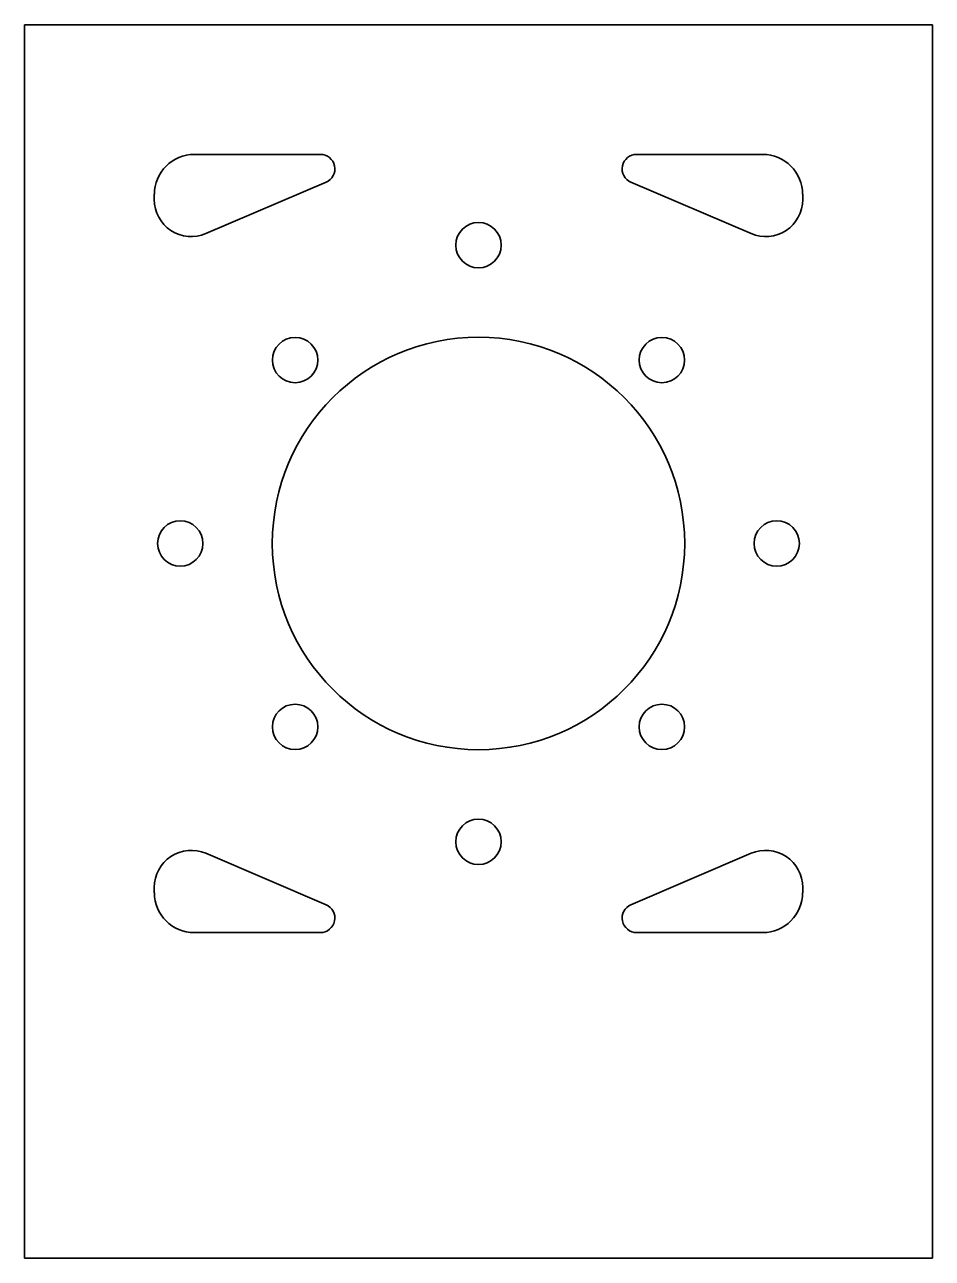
# Model space of a CAD drawing. Extents: x 559.5 to 629.5, y 372.9 to 468.1.
import ezdxf

# ---------------------------------------------------------------- set-up
doc = ezdxf.new("R2010")
doc.units = 0

msp = doc.modelspace()

# ---------------------------------------------------------------- linework, layer by layer
at = {"color": 7, "lineweight": 35}
for p, q in [((559.5, 468.057495), (559.5, 372.942505)), ((559.5, 468.057495), (629.5, 468.057495)), ((629.5, 372.942505), (629.5, 468.057495)), ((629.5, 372.942505), (559.5, 372.942505))]:
    msp.add_line(p, q, dxfattribs=at)
at = {"color": 7, "lineweight": 35, "ltscale": 0.243239}
for p, q in [((572.575684, 458.057495), (582.305237, 458.057495)), ((616.424316, 458.057495), (606.694763, 458.057495)), ((572.575684, 398.057495), (582.305237, 398.057495)), ((616.424316, 398.057495), (606.694763, 398.057495))]:
    msp.add_line(p, q, dxfattribs=at)
at = {"color": 7, "lineweight": 35, "ltscale": 0.251894}
for p, q in [((573.480469, 451.94635), (582.745789, 455.905487)), ((615.519531, 451.94635), (606.254211, 455.905487)), ((573.480469, 404.16864), (582.745789, 400.209503)), ((615.519531, 404.16864), (606.254211, 400.209503))]:
    msp.add_line(p, q, dxfattribs=at)
at = {"color": 7, "lineweight": 35, "ltscale": 0.010193}
for p, q in [((569.5, 454.981812), (569.5, 454.574097)), ((619.5, 454.981812), (619.5, 454.574097)), ((569.5, 401.133179), (569.5, 401.540894)), ((619.5, 401.133179), (619.5, 401.540894))]:
    msp.add_line(p, q, dxfattribs=at)
at = {"color": 7, "lineweight": 35}
for centre, radius in [((594.5, 451.057495), 1.75), ((594.5, 428.057495), 15.9), ((580.357849, 442.199646), 1.75), ((608.642151, 442.199646), 1.75), ((571.5, 428.057495), 1.75), ((617.5, 428.057495), 1.75), ((580.357849, 413.915344), 1.75), ((608.642151, 413.915344), 1.75), ((594.5, 405.057495), 1.75)]:
    msp.add_circle(centre, radius, dxfattribs=at)
for centre, radius, start, end in [((572.575684, 454.981812), 3.075668, 90.000003, 180.000005), ((582.305237, 456.936401), 1.121087, 293.137427, 90.000003), ((606.694763, 456.936401), 1.121087, 90.000003, 246.862568), ((616.424316, 454.981812), 3.075668, 0, 90.000003), ((572.357605, 454.574097), 2.857608, 180.000005, 293.137427), ((616.642395, 454.574097), 2.857608, 246.862568, 360), ((572.357605, 401.540894), 2.857608, 66.862573, 179.999995), ((616.642395, 401.540894), 2.857608, 360, 113.137432), ((572.575684, 401.133179), 3.075668, 180.000005, 269.999997), ((616.424316, 401.133179), 3.075668, 269.999997, 360), ((582.305237, 399.178589), 1.121087, 269.999997, 66.862573), ((606.694763, 399.178589), 1.121087, 113.137432, 269.999997)]:
    msp.add_arc(centre, radius, start, end, dxfattribs=at)

doc.saveas('drawing.dxf')
